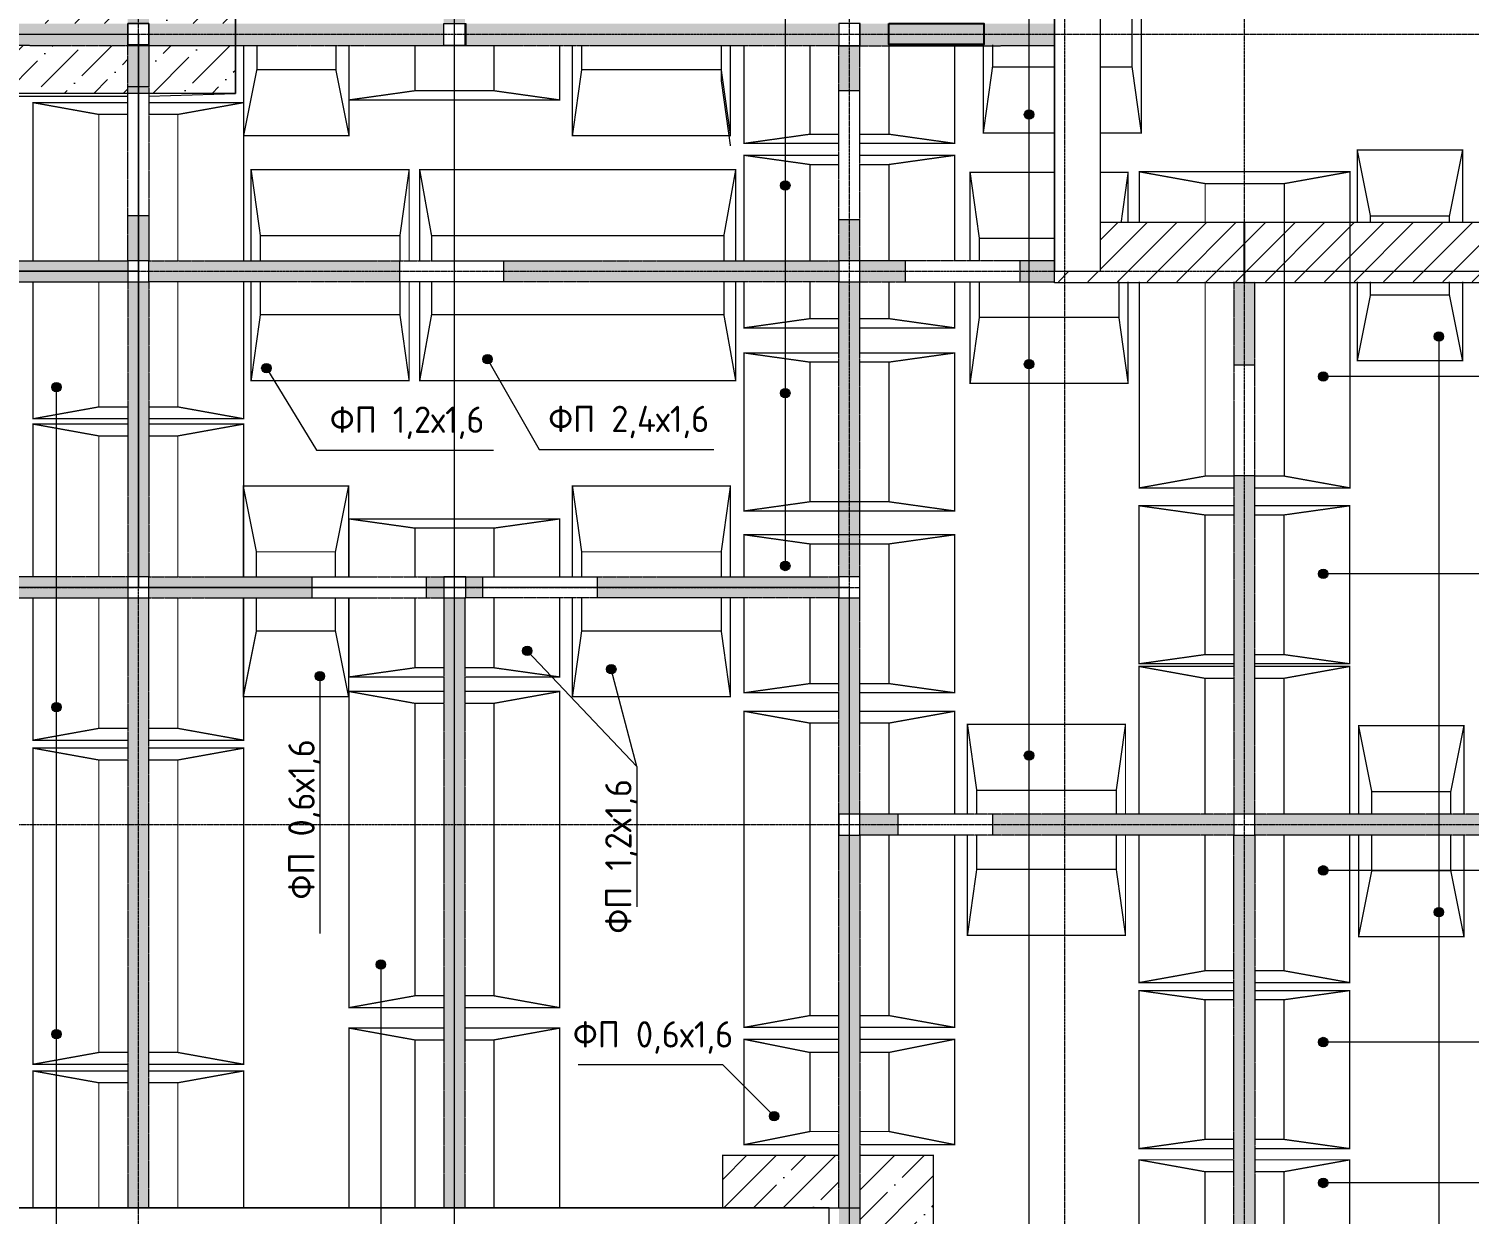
# Model space of a CAD drawing. Header units: millimetres. Extents: x -10163 to 1081624, y -5450 to 417560.
# Drawn here: x 308911 to 319850, y 9712 to 18710 of the extents above; entities that cross this region are included whole.
import ezdxf

# ---------------------------------------------------------------- set-up
doc = ezdxf.new("R2010")
doc.units = ezdxf.units.MM
doc.linetypes.add('HIDDEN', pattern=[0.375, 0.25, -0.125])
doc.linetypes.add('Штрих-пунктир', pattern=[24, 20, -1.5, 1, -1.5])
for name, color, linetype in [('0разрез', 7, 'Continuous'), ('Выноски', 130, 'Continuous'), ('заливка стен', 41, 'Continuous'), ('Оси 2', 253, 'Continuous'), ('Панели', 210, 'Continuous'), ('Перегородки', 150, 'Continuous'), ('Стены', 40, 'Continuous'), ('Стены1', 120, 'Continuous'), ('Стыки', 100, 'Continuous'), ('Фундаменты', 40, 'Continuous')]:
    doc.layers.add(name, color=color, linetype=linetype)
doc.styles.add('ГОСТ', font='GOST Common.ttf', dxfattribs={"height": 400})

msp = doc.modelspace()

# ---------------------------------------------------------------- hatches: boundary and pattern name
at = {"layer": 'Выноски', "lineweight": 9}
h = msp.add_hatch(color=256, dxfattribs=at)
h.dxf.hatch_style = 1
h.paths.add_polyline_path([(316471.622, 18058.842, -1), (316543.112, 18058.842, -1)])
h = msp.add_hatch(color=256, dxfattribs=at)
h.dxf.hatch_style = 1
h.paths.add_polyline_path([(314620.69, 17520.878, -1), (314692.179, 17520.878, -1)])
h = msp.add_hatch(color=256, dxfattribs=at)
h.dxf.hatch_style = 1
h.paths.add_polyline_path([(319584.123, 16373.948, 1), (319655.613, 16373.948, 1)])
h = msp.add_hatch(color=256, dxfattribs=at)
h.dxf.hatch_style = 1
h.paths.add_polyline_path([(312359.48, 16202.067, -1), (312430.969, 16202.067, -1)])
h = msp.add_hatch(color=256, dxfattribs=at)
h.dxf.hatch_style = 1
h.paths.add_polyline_path([(316471.622, 16164.473, -1), (316543.112, 16164.473, -1)])
h = msp.add_hatch(color=256, dxfattribs=at)
h.dxf.hatch_style = 1
h.paths.add_polyline_path([(310679.595, 16134.594, -1), (310751.084, 16134.594, -1)])
h = msp.add_hatch(color=256, dxfattribs=at)
h.dxf.hatch_style = 1
h.paths.add_polyline_path([(318777.943, 16070.223, 1), (318706.454, 16070.223, 1)])
h = msp.add_hatch(color=256, dxfattribs=at)
h.dxf.hatch_style = 1
h.paths.add_polyline_path([(309085.801, 15990.03, -1), (309157.291, 15990.03, -1)])
h = msp.add_hatch(color=256, dxfattribs=at)
h.dxf.hatch_style = 1
h.paths.add_polyline_path([(314620.69, 15945.229, -1), (314692.179, 15945.229, -1)])
h = msp.add_hatch(color=256, dxfattribs=at)
h.dxf.hatch_style = 1
h.paths.add_polyline_path([(314620.69, 14632.578, -1), (314692.179, 14632.578, -1)])
h = msp.add_hatch(color=256, dxfattribs=at)
h.dxf.hatch_style = 1
h.paths.add_polyline_path([(318777.943, 14572.724, 1), (318706.454, 14572.724, 1)])
h = msp.add_hatch(color=256, dxfattribs=at)
h.dxf.hatch_style = 1
h.paths.add_polyline_path([(312660.461, 13988.035, -1), (312731.951, 13988.035, -1)])
h = msp.add_hatch(color=256, dxfattribs=at)
h.dxf.hatch_style = 1
h.paths.add_polyline_path([(311086.365, 13796.775, -1), (311157.854, 13796.775, -1)])
h = msp.add_hatch(color=256, dxfattribs=at)
h.dxf.hatch_style = 1
h.paths.add_polyline_path([(313299.319, 13848.73, -1), (313370.808, 13848.73, -1)])
h = msp.add_hatch(color=256, dxfattribs=at)
h.dxf.hatch_style = 1
h.paths.add_polyline_path([(309085.801, 13561.741, -1), (309157.291, 13561.741, -1)])
h = msp.add_hatch(color=256, dxfattribs=at)
h.dxf.hatch_style = 1
h.paths.add_polyline_path([(316471.622, 13194.764, -1), (316543.112, 13194.764, -1)])
h = msp.add_hatch(color=256, dxfattribs=at)
h.dxf.hatch_style = 1
h.paths.add_polyline_path([(318777.943, 12322.178, 1), (318706.454, 12322.178, 1)])
h = msp.add_hatch(color=256, dxfattribs=at)
h.dxf.hatch_style = 1
h.paths.add_polyline_path([(319584.123, 12004.562, 1), (319655.613, 12004.562, 1)])
h = msp.add_hatch(color=256, dxfattribs=at)
h.dxf.hatch_style = 1
h.paths.add_polyline_path([(311549.405, 11607.181, -1), (311620.895, 11607.181, -1)])
h = msp.add_hatch(color=256, dxfattribs=at)
h.dxf.hatch_style = 1
h.paths.add_polyline_path([(309085.801, 11079.376, -1), (309157.291, 11079.376, -1)])
h = msp.add_hatch(color=256, dxfattribs=at)
h.dxf.hatch_style = 1
h.paths.add_polyline_path([(318777.943, 11019.088, 1), (318706.454, 11019.088, 1)])
h = msp.add_hatch(color=256, dxfattribs=at)
h.dxf.hatch_style = 1
h.paths.add_polyline_path([(314535.208, 10456.773, -1), (314606.698, 10456.773, -1)])
h = msp.add_hatch(color=256, dxfattribs=at)
h.dxf.hatch_style = 1
h.paths.add_polyline_path([(318777.943, 9949.292, 1), (318706.454, 9949.292, 1)])
at = {"layer": 'заливка стен', "lineweight": 9}
h = msp.add_hatch(dxfattribs=at)
h.set_pattern_fill('ANSI35', color=256, scale=50)
h.paths.add_polyline_path([(315063.24, 10160), (314180, 10160), (314180, 9759.862), (315063.24, 9759.862)])
h.paths.add_polyline_path([(315780, 10160), (315223.24, 10160), (315223.24, 9414.951), (315223.24, 8550), (315780, 8550)])
h.paths.add_polyline_path([(315143.24, 8100), (314773.24, 8100), (314773.24, 8470), (314180, 8470), (314180, 7760), (315143.24, 7760)])
h.paths.add_polyline_path([(315780, 8100), (315143.24, 8100), (315143.24, 7760), (315780, 7760)])
h.paths.add_polyline_path([(314653.24, 8470), (314653.24, 9459.862), (314180, 9459.862), (314180, 8470)])
at = {"layer": 'Перегородки', "lineweight": 9}
h = msp.add_hatch(color=256, dxfattribs=at)
h.dxf.hatch_style = 1
h.paths.add_polyline_path([(307687.518, 21151.712), (306968.042, 21151.712), (306968.042, 21070), (307687.518, 21070)])
h.paths.add_polyline_path([(307687.518, 21070), (306968.042, 21070), (306968.042, 20991.806), (307687.518, 20991.806)])
h.paths.add_polyline_path([(309663.24, 21070), (307688.382, 21070), (307688.382, 20990), (309663.24, 20990)])
h.paths.add_polyline_path([(312063.24, 21155.728), (311199.729, 21156.167), (311199.729, 21070), (312063.24, 21070)])
h.paths.add_polyline_path([(312063.24, 21070), (311199.729, 21070), (311199.729, 20996.533), (312063.24, 20996.533)])
h.paths.add_polyline_path([(309663.24, 21150), (307688.382, 21152.588), (307688.382, 21070), (309663.24, 21070)])
h.paths.add_polyline_path([(306968.653, 21153.531), (306743.24, 21153.826), (306743.24, 21070), (306968.653, 21070)])
h.paths.add_polyline_path([(306968.653, 21070), (306743.24, 21070), (306743.24, 20993.531), (306968.653, 20993.531)])
h.paths.add_polyline_path([(315223.24, 30325.049), (315143.24, 30325.073), (315143.24, 29470), (315223.24, 29470)])
h.paths.add_polyline_path([(315143.24, 30325.073), (315063.24, 30325.097), (315063.24, 29470), (315143.24, 29470)])
h.paths.add_polyline_path([(318143.24, 31190), (318063.24, 31190), (318063.24, 31020), (318143.24, 31020)])
h.paths.add_polyline_path([(318223.24, 31190), (318143.24, 31190), (318143.24, 31020), (318223.24, 31020)])
h.paths.add_polyline_path([(318143.24, 30300), (318063.24, 30300), (318063.24, 29470), (318143.24, 29470)])
h.paths.add_polyline_path([(318223.24, 30300), (318143.24, 30300), (318143.24, 29470), (318223.24, 29470)])
h.paths.add_polyline_path([(318143.24, 23580), (318063.24, 23580), (318063.24, 22950), (318143.24, 22950)])
h.paths.add_polyline_path([(318223.24, 23580), (318143.24, 23580), (318143.24, 22950), (318223.24, 22950)])
h.paths.add_polyline_path([(316700, 22870), (316440, 22870), (316440, 22790), (316700, 22790)])
h.paths.add_polyline_path([(316700, 22950), (316440, 22950), (316440, 22870), (316700, 22870)])
h.paths.add_polyline_path([(313226.479, 25190), (315063.24, 25190), (315063.24, 25270), (313226.479, 25270)])
h.paths.add_polyline_path([(315063.24, 25270), (315063.24, 25350), (313226.479, 25350), (313226.479, 25270)])
h.paths.add_polyline_path([(315223.24, 25350), (315223.24, 26990), (315143.24, 26990), (315143.24, 25350)])
h.paths.add_polyline_path([(315223.24, 27070), (315223.24, 26990), (315510, 26990), (315510, 27070)])
h.paths.add_polyline_path([(315223.24, 27150), (315223.24, 27070), (315510, 27070), (315510, 27150)])
h.paths.add_polyline_path([(315143.24, 27150), (315223.24, 27150), (315223.24, 29470), (315143.24, 29470)])
h.paths.add_polyline_path([(315063.24, 27150), (315143.24, 27150), (315143.24, 29470), (315063.24, 29470)])
h.paths.add_polyline_path([(315143.24, 26990), (315063.24, 26990), (315063.24, 25350), (315143.24, 25350)])
h.paths.add_polyline_path([(318223.24, 24420), (318223.24, 26990), (318143.24, 26990), (318143.24, 24420)])
h.paths.add_polyline_path([(318223.24, 27070), (318223.24, 26990), (320400, 26990), (320400, 27070)])
h.paths.add_polyline_path([(318063.24, 27150), (318143.24, 27150), (318143.24, 29470), (318063.24, 29470)])
h.paths.add_polyline_path([(318063.24, 27070), (318063.24, 27150), (316230, 27150), (316230, 27070)])
h.paths.add_polyline_path([(318063.24, 26990), (318063.24, 27070), (316230, 27070), (316230, 26990)])
h.paths.add_polyline_path([(318143.24, 26990), (318063.24, 26990), (318063.24, 24420), (318143.24, 24420)])
h.paths.add_polyline_path([(318223.24, 27150), (318223.24, 27070), (320400, 27070), (320400, 27150)])
h.paths.add_polyline_path([(318143.24, 27150), (318223.24, 27150), (318223.24, 29470), (318143.24, 29470)])
h.paths.add_polyline_path([(309823.24, 22450), (309823.24, 22790), (309743.24, 22790), (309743.24, 22450)])
h.paths.add_polyline_path([(309823.24, 22870), (309823.24, 22790), (311730, 22790), (311730, 22870)])
h.paths.add_polyline_path([(309663.24, 22790), (309663.24, 22870), (306743.24, 22870), (306743.24, 22790)])
h.paths.add_polyline_path([(309743.24, 22790), (309663.24, 22790), (309663.24, 22450), (309743.24, 22450)])
h.paths.add_polyline_path([(315223.24, 22790), (315143.24, 22790), (315143.24, 22480.041), (315223.24, 22480)])
h.paths.add_polyline_path([(315223.24, 22870), (315223.24, 22790), (315570, 22790), (315570, 22870)])
h.paths.add_polyline_path([(315223.24, 22950), (315223.24, 22870), (315570, 22870), (315570, 22950)])
h.paths.add_polyline_path([(315063.24, 22870), (315063.24, 22950), (312520, 22950), (312520, 22870)])
h.paths.add_polyline_path([(312520, 22790), (315063.24, 22790), (315063.24, 22870), (312520, 22870)])
h.paths.add_polyline_path([(315143.24, 22790), (315063.24, 22790), (315063.082, 22480.081), (315143.24, 22480.041)])
h.paths.add_polyline_path([(315223.098, 21070), (315223.098, 20990), (316700, 20990), (316700, 21070)])
h.paths.add_polyline_path([(315143.24, 21156.841), (315223.098, 21156.841), (315223.098, 21070), (316700, 21070), (316700, 21157.368), (315223.24, 21157.368), (315223.24, 21500), (315143.24, 21500.041)])
h.paths.add_polyline_path([(315143.24, 22950), (315223.24, 22950), (315223.24, 25190), (315143.24, 25190)])
h.paths.add_polyline_path([(312222.822, 21155.647), (312222.822, 21070), (315063.24, 21070), (315063.24, 21156.841), (315143.24, 21156.841), (315143.24, 21500.041), (315062.584, 21500.082), (315062.408, 21154.203)])
h.paths.add_polyline_path([(312143.24, 21155.647), (312222.822, 21155.647), (312143.24, 21155.687)])
h.paths.add_polyline_path([(315063.24, 25190), (315063.24, 22950), (315143.24, 22950), (315143.24, 25190)])
h.paths.add_polyline_path([(309823.24, 21070), (309823.24, 20990), (310480, 20990), (310480, 21070)])
h.paths.add_polyline_path([(309743.24, 21150), (309823.24, 21150), (309823.24, 21070), (310480, 21070), (310480, 21156.533), (309823.24, 21156.867), (309823.24, 21470), (309743.24, 21470)])
h.paths.add_polyline_path([(309663.24, 21150), (309743.24, 21150), (309743.24, 21470), (309663.24, 21470)])
h.paths.add_polyline_path([(309823.24, 18750), (309823.24, 18670), (310480, 18670), (310480, 18750)])
h.paths.add_polyline_path([(309743.24, 18750), (309823.24, 18750), (309823.24, 20990), (309743.24, 20990)])
h.paths.add_polyline_path([(309663.24, 20990), (309663.24, 18750), (309743.24, 18750), (309743.24, 20990)])
h.paths.add_polyline_path([(309663.24, 18670), (309663.24, 18750), (306743.24, 18750), (306743.24, 18670)])
h.paths.add_polyline_path([(315223.098, 18750), (315223.098, 18670), (316700, 18670), (316700, 18750)])
h.paths.add_polyline_path([(312063.24, 18750), (312143.24, 18750), (312143.24, 20990), (312063.24, 20990)])
h.paths.add_polyline_path([(312063.24, 18670), (312063.24, 18750), (310480, 18750), (310480, 18670)])
h.paths.add_polyline_path([(312143.24, 18750), (312222.822, 18750), (312222.822, 18670), (315063.24, 18670), (315063.24, 18750), (312223.24, 18750), (312223.24, 20990), (315063.24, 20990), (315063.24, 21070), (312222.822, 21070), (312222.822, 20990), (312143.24, 20990)])
h = msp.add_hatch(color=256, dxfattribs=at)
h.dxf.hatch_style = 1
h.paths.add_polyline_path([(309823.24, 18670), (309823.24, 18590), (309743.24, 18590), (309743.24, 18220), (309823.24, 18220), (309823.24, 18580.829), (310480, 18580.829), (310480, 18670)])
h.paths.add_polyline_path([(309743.24, 18590), (309663.24, 18590), (309663.24, 18670), (306743.24, 18670), (306743.24, 18585.94), (309663.24, 18580.829), (309663.24, 18220), (309743.24, 18220)])
h = msp.add_hatch(color=256, dxfattribs=at)
h.dxf.hatch_style = 1
h.paths.add_polyline_path([(307679.729, 16950), (306960, 16950), (306960, 16870), (307679.729, 16870)], flags=16)
h.paths.add_polyline_path([(307679.729, 16870), (306960, 16870), (306960, 16790), (307679.729, 16790)], flags=16)
h.paths.add_polyline_path([(316700, 16950), (316440, 16949.594), (316440, 16870), (316700, 16870)])
h.paths.add_polyline_path([(316700, 16870), (316440, 16870), (316440, 16790), (316700, 16790)])
h.paths.add_polyline_path([(306960, 14550), (306743.24, 14550), (306743.24, 14470), (306960, 14470)])
h.paths.add_polyline_path([(306960, 14470), (306743.24, 14470), (306743.24, 14140), (306823.24, 14140), (306823.24, 14390), (306960, 14390)])
h.paths.add_polyline_path([(306823.24, 14140), (306743.24, 14140), (306743.24, 13640), (306823.24, 13640)])
h.paths.add_polyline_path([(306823.24, 13640), (306743.24, 13640), (306743.24, 12670), (306823.24, 12670)])
h.paths.add_polyline_path([(306823.24, 12670), (306743.24, 12670), (306743.24, 9414.951), (306823.24, 9414.951)])
h.paths.add_polyline_path([(309823.24, 12670), (309743.24, 12670), (309743.24, 9759.862), (309823.24, 9759.862)])
h.paths.add_polyline_path([(309743.24, 12670), (309663.24, 12670), (309663.24, 9759.862), (309743.24, 9759.862)])
h.paths.add_polyline_path([(312143.24, 12670), (312063.24, 12670), (312063.24, 9759.862), (312143.24, 9759.862)])
h.paths.add_polyline_path([(312223.24, 12670), (312143.24, 12670), (312143.24, 9759.862), (312223.24, 9759.862)])
h.paths.add_polyline_path([(315143.24, 14870), (315063.24, 14870), (315063.24, 14800), (315143.24, 14800)])
h.paths.add_polyline_path([(315143.24, 15050), (315063.24, 15050), (315063.24, 14870), (315143.24, 14870)])
h.paths.add_polyline_path([(315143.24, 15120), (315063.24, 15120), (315063.24, 15050), (315143.24, 15050)])
h.paths.add_polyline_path([(315223.24, 15120), (315143.24, 15120), (315143.24, 15050), (315223.24, 15050)])
h.paths.add_polyline_path([(315223.24, 15050), (315143.24, 15050), (315143.24, 14870), (315223.24, 14870)])
h.paths.add_polyline_path([(315223.24, 14870), (315143.24, 14870), (315143.24, 14800), (315223.24, 14800)])
h.paths.add_polyline_path([(318143.24, 16790), (318063.24, 16790), (318063.24, 16160), (318143.24, 16160)])
h.paths.add_polyline_path([(318223.24, 16790), (318143.24, 16790), (318143.24, 16160), (318223.24, 16160)])
h.paths.add_polyline_path([(318143.24, 8720), (318063.24, 8720), (318063.24, 8550), (318143.24, 8550)])
h.paths.add_polyline_path([(318223.24, 8720), (318143.24, 8720), (318143.24, 8550), (318223.24, 8550)])
h.paths.add_polyline_path([(309836.62, 8470), (309743.24, 8470), (309743.24, 7455.049), (309836.62, 7455.049)])
h.paths.add_polyline_path([(309836.62, 9459.862), (309743.24, 9459.862), (309743.24, 8470), (309836.62, 8470)])
h.paths.add_polyline_path([(309743.24, 9459.862), (309649.859, 9459.862), (309649.859, 8470), (309743.24, 8470)])
h.paths.add_polyline_path([(309743.24, 8470), (309649.859, 8470), (309649.859, 7455.049), (309743.24, 7455.049)])
h.paths.add_polyline_path([(315223.098, 18670), (315223.098, 18583.159), (315143.24, 18583.159), (315143.24, 18239.959), (315223.24, 18240), (315223.24, 18580.829), (316700, 18582.632), (316700, 18670)])
h.paths.add_polyline_path([(312143.24, 18584.353), (312063.24, 18584.353), (312063.24, 18670), (310480, 18670), (310480, 18580.829), (312143.24, 18580.829)])
h.paths.add_polyline_path([(312222.822, 18670), (312222.822, 18584.353), (312143.24, 18584.353), (312143.24, 18580.829), (315063.24, 18580.829), (315063.24, 18239.919), (315143.24, 18239.959), (315143.24, 18583.159), (315063.24, 18583.159), (315063.24, 18670)])
h.paths.add_polyline_path([(309823.24, 16870), (309823.24, 16790), (311730, 16790), (311730, 16870)])
h.paths.add_polyline_path([(309823.24, 16950), (309823.24, 16870), (311730, 16870), (311730, 16950)])
h.paths.add_polyline_path([(309743.24, 16950), (309823.24, 16950), (309823.24, 17290), (309743.24, 17290)])
h.paths.add_polyline_path([(309663.24, 16790), (309663.24, 16870), (306743.24, 16870), (306743.24, 16790)])
h.paths.add_polyline_path([(309663.24, 17290), (309663.24, 16950), (309743.24, 16950), (309743.24, 17290)])
h.paths.add_polyline_path([(309663.24, 16870), (309663.24, 16950), (306743.24, 16950), (306743.24, 16870)])
h.paths.add_polyline_path([(315223.24, 16790), (315143.24, 16790), (315143.24, 15120), (315223.24, 15120)])
h.paths.add_polyline_path([(315223.24, 16870), (315223.24, 16790), (315570, 16790), (315570, 16870)])
h.paths.add_polyline_path([(315223.24, 16947.696), (315223.24, 16870), (315570, 16870), (315570, 16948.237)])
h.paths.add_polyline_path([(315143.24, 16950), (315223.24, 16950), (315223.24, 17260), (315143.24, 17259.959)])
h.paths.add_polyline_path([(315063.24, 16950), (315143.24, 16950), (315143.24, 17259.959), (315063.24, 17259.919)])
h.paths.add_polyline_path([(315063.24, 16870), (315063.24, 16950), (312520, 16950), (312520, 16870)])
h.paths.add_polyline_path([(312520, 16790), (315063.24, 16790), (315063.24, 16870), (312520, 16870)])
h.paths.add_polyline_path([(315143.24, 16790), (315063.24, 16790), (315063.24, 15120), (315143.24, 15120)])
h.paths.add_polyline_path([(309663.24, 14390), (309663.24, 14470), (307679.729, 14470), (307679.729, 14390)])
h.paths.add_polyline_path([(309743.24, 14390), (309663.24, 14390), (309663.24, 12670), (309743.24, 12670)])
h.paths.add_polyline_path([(309663.24, 14550), (309743.24, 14550), (309743.24, 16790), (309663.24, 16790)])
h.paths.add_polyline_path([(309663.24, 14470), (309663.24, 14550), (307679.729, 14550), (307679.729, 14470)])
h.paths.add_polyline_path([(309823.24, 14390), (309743.24, 14390), (309743.24, 12670), (309823.24, 12670)])
h.paths.add_polyline_path([(309823.24, 14470), (309823.24, 14390), (311060, 14390), (311060, 14470)])
h.paths.add_polyline_path([(309823.24, 14550), (309823.24, 14470), (311060, 14470), (311060, 14550)])
h.paths.add_polyline_path([(309743.24, 14550), (309823.24, 14550), (309823.24, 16790), (309743.24, 16790)])
h.paths.add_polyline_path([(312223.24, 14390), (312143.24, 14390), (312143.24, 12670), (312223.24, 12670)])
h.paths.add_polyline_path([(312230, 14470), (312230, 14390), (312356.479, 14390), (312356.479, 14470)])
h.paths.add_polyline_path([(312063.24, 14470), (312063.24, 14550), (311930, 14550), (311930, 14470)])
h.paths.add_polyline_path([(311930, 14390), (312063.24, 14390), (312063.24, 14470), (311930, 14470)])
h.paths.add_polyline_path([(312143.24, 14390), (312063.24, 14390), (312063.24, 12670), (312143.24, 12670)])
h.paths.add_polyline_path([(312230, 14550), (312230, 14470), (312356.479, 14470), (312356.479, 14550)])
h.paths.add_polyline_path([(315143.24, 14550), (315223.24, 14550), (315223.24, 14800), (315143.24, 14800)])
h.paths.add_polyline_path([(315063.24, 14550), (315143.24, 14550), (315143.24, 14800), (315063.24, 14800)])
h.paths.add_polyline_path([(315063.24, 14470), (315063.24, 14550), (313226.479, 14550), (313226.479, 14470)])
h.paths.add_polyline_path([(315063.24, 14390), (315063.24, 14470), (313226.479, 14470), (313226.479, 14390)])
h.paths.add_polyline_path([(315223.24, 12750), (315223.24, 12670), (315510, 12670), (315510, 12750)])
h.paths.add_polyline_path([(315143.24, 12750), (315223.24, 12750), (315223.24, 14390), (315143.24, 14390)])
h.paths.add_polyline_path([(315063.24, 12750), (315143.24, 12750), (315143.24, 14390), (315063.24, 14390)])
h.paths.add_polyline_path([(315143.24, 12590), (315063.24, 12590), (315063.24, 9414.951), (315143.24, 9414.951)])
h.paths.add_polyline_path([(315223.24, 12590), (315143.24, 12590), (315143.24, 9414.951), (315223.24, 9414.951)])
h.paths.add_polyline_path([(315223.24, 12670), (315223.24, 12590), (315510, 12590), (315510, 12670)])
h.paths.add_polyline_path([(318223.24, 12590), (318143.24, 12590), (318143.24, 9440), (318223.24, 9440)])
h.paths.add_polyline_path([(318223.24, 12670), (318223.24, 12590), (320400, 12590), (320400, 12670)])
h.paths.add_polyline_path([(318063.24, 12750), (318143.24, 12750), (318143.24, 15320), (318063.24, 15320)])
h.paths.add_polyline_path([(318063.24, 12670), (318063.24, 12750), (316230, 12750), (316230, 12670)])
h.paths.add_polyline_path([(318063.24, 12590), (318063.24, 12670), (316230, 12670), (316230, 12590)])
h.paths.add_polyline_path([(318143.24, 12590), (318063.24, 12590), (318063.24, 9440), (318143.24, 9440)])
h.paths.add_polyline_path([(318223.24, 12750), (318223.24, 12670), (320400, 12670), (320400, 12750)])
h.paths.add_polyline_path([(318143.24, 12750), (318223.24, 12750), (318223.24, 15320), (318143.24, 15320)])
at = {"layer": 'Стены1', "lineweight": 9}
h = msp.add_hatch(dxfattribs=at)
h.set_pattern_fill('ANSI31', color=256, scale=50)
h.paths.add_polyline_path([(318143.24, 31640), (318093.24, 31640), (315143.24, 31640), (315143.24, 31270), (318143.24, 31270)])
h.paths.add_polyline_path([(320543.24, 31270), (318143.24, 31270), (318143.24, 31190), (318393.24, 31190), (320193.24, 31190), (320463.24, 31190), (320463.24, 29470), (320543.24, 29470)])
h.paths.add_polyline_path([(320543.24, 31640), (320493.24, 31640), (318143.24, 31640), (318143.24, 31270), (320543.24, 31270)])
h.paths.add_polyline_path([(320913.24, 31270), (320543.24, 31270), (320543.24, 29470), (320913.24, 29470)])
h.paths.add_polyline_path([(320913.24, 31640), (320543.24, 31640), (320543.24, 31270), (320913.24, 31270)])
h.paths.add_polyline_path([(320913.24, 29470), (320543.24, 29470), (320543.24, 27070), (320913.24, 27070)])
h.paths.add_polyline_path([(320543.24, 29470), (320463.24, 29470), (320463.24, 27150), (320463.24, 27070), (320543.24, 27070)])
h.paths.add_polyline_path([(320913.24, 27070), (320543.24, 27070), (320543.24, 22500), (320913.24, 22500)])
h.paths.add_polyline_path([(320543.24, 22870), (318143.24, 22870), (318143.24, 22500), (320543.24, 22500)])
h.paths.add_polyline_path([(320543.24, 27070), (320463.24, 27070), (320463.24, 22950), (318143.24, 22950), (318143.24, 22870), (320543.24, 22870)])
h.paths.add_polyline_path([(318143.24, 22870), (317050, 22870), (317050, 22500), (318143.24, 22500)])
h.paths.add_polyline_path([(318143.24, 22950), (316700, 22950), (316700, 22870), (318143.24, 22870)])
h.paths.add_polyline_path([(318143.24, 16870), (316700, 16870), (316700, 16790), (318143.24, 16790)])
h.paths.add_polyline_path([(320543.24, 17240), (318143.24, 17240), (318143.24, 16870), (320543.24, 16870)])
h.paths.add_polyline_path([(320543.24, 16870), (318143.24, 16870), (318143.24, 16790), (320463.24, 16790), (320463.24, 12670), (320543.24, 12670)])
h.paths.add_polyline_path([(320913.24, 17240), (320543.24, 17240), (320543.24, 16870), (320913.24, 16870)])
h.paths.add_polyline_path([(320543.24, 12670), (320463.24, 12670), (320463.24, 8550), (320193.24, 8550), (318393.24, 8550), (318143.24, 8550), (318143.24, 8470), (320543.24, 8470)])
h.paths.add_polyline_path([(320913.24, 12670), (320543.24, 12670), (320543.24, 8470), (320913.24, 8470)])
h.paths.add_polyline_path([(320913.24, 8470), (320543.24, 8470), (320543.24, 8100), (320913.24, 8100)])
h.paths.add_polyline_path([(320543.24, 8470), (318143.24, 8470), (318143.24, 8100), (320493.24, 8100), (320543.24, 8100)])
h.paths.add_polyline_path([(318143.24, 8470), (315143.24, 8470), (315143.24, 8100), (318093.24, 8100), (318143.24, 8100)])
h.paths.add_polyline_path([(295538.24, 17030.658), (296918.24, 17030.658), (296918.24, 18192.021), (295538.24, 18192.021)], flags=9)
h.paths.add_polyline_path([(305008.24, 17030.658), (306388.24, 17030.658), (306388.24, 18192.021), (305008.24, 18192.021)], flags=9)
h.paths.add_polyline_path([(299445, 11227.424), (300825, 11227.424), (300825, 12388.788), (299445, 12388.788)], flags=9)
h.paths.add_polyline_path([(304790, 11227.424), (306260, 11227.424), (306260, 12388.788), (304790, 12388.788)], flags=9)
h.paths.add_polyline_path([(304910, 15057.424), (306380, 15057.424), (306380, 16218.788), (304910, 16218.788)], flags=9)
h.paths.add_polyline_path([(300993.24, 15017.424), (302463.24, 15017.424), (302463.24, 16178.788), (300993.24, 16178.788)], flags=9)
h.paths.add_polyline_path([(296505, 14007.424), (297945, 14007.424), (297945, 15168.788), (296505, 15168.788)], flags=9)
h.paths.add_polyline_path([(301008.24, 17030.658), (302388.24, 17030.658), (302388.24, 18192.021), (301008.24, 18192.021)], flags=9)
h.paths.add_polyline_path([(302178.24, 11206.567), (303618.24, 11206.567), (303618.24, 12367.93), (302178.24, 12367.93)], flags=9)
h.paths.add_polyline_path([(297020, 9804.091), (298490, 9804.091), (298490, 10965.455), (297020, 10965.455)], flags=9)
h.paths.add_polyline_path([(294395, 9804.091), (295835, 9804.091), (295835, 10965.455), (294395, 10965.455)], flags=9)
h.paths.add_polyline_path([(292340, 14007.424), (293810, 14007.424), (293810, 15168.788), (292340, 15168.788)], flags=9)
h.paths.add_polyline_path([(291325, 9804.091), (292765, 9804.091), (292765, 10965.455), (291325, 10965.455)], flags=9)
h.paths.add_polyline_path([(302480, 19504.091), (303950, 19504.091), (303950, 20665.455), (302480, 20665.455)], flags=9)
h.paths.add_polyline_path([(295538.24, 21637.524), (296918.24, 21637.524), (296918.24, 22798.888), (295538.24, 22798.888)], flags=9)
h.paths.add_polyline_path([(305008.24, 21637.524), (306388.24, 21637.524), (306388.24, 22798.888), (305008.24, 22798.888)], flags=9)
h.paths.add_polyline_path([(304910, 23610.758), (306380, 23610.758), (306380, 24772.121), (304910, 24772.121)], flags=9)
h.paths.add_polyline_path([(300993.24, 23650.758), (302463.24, 23650.758), (302463.24, 24812.121), (300993.24, 24812.121)], flags=9)
h.paths.add_polyline_path([(296505, 24660.758), (297945, 24660.758), (297945, 25822.121), (296505, 25822.121)], flags=9)
h.paths.add_polyline_path([(297719.12, 19578.409), (298544.12, 19578.409), (298544.12, 20129.545), (297719.12, 20129.545)], flags=9)
h.paths.add_polyline_path([(293845.74, 19615.076), (294670.74, 19615.076), (294670.74, 20166.212), (293845.74, 20166.212)], flags=9)
h.paths.add_polyline_path([(301008.24, 21637.524), (302388.24, 21637.524), (302388.24, 22798.888), (301008.24, 22798.888)], flags=9)
h.paths.add_polyline_path([(292340, 24660.758), (293810, 24660.758), (293810, 25822.121), (292340, 25822.121)], flags=9)
h.paths.add_polyline_path([(306958.333, 19577.727), (309646.818, 19577.727), (309646.818, 20351.97), (306958.333, 20351.97)], flags=9)
h.paths.add_polyline_path([(315143.24, 31190), (318143.24, 31190), (318143.24, 31270), (315143.24, 31270)])
h.paths.add_polyline_path([(314813.24, 31270), (314813.24, 31190), (315143.24, 31190), (315143.24, 31270)])
h.paths.add_polyline_path([(314813.24, 31640), (314813.24, 31270), (315143.24, 31270), (315143.24, 31640)])
h.paths.add_polyline_path([(317050, 17240), (317050, 16870), (318143.24, 16870), (318143.24, 17240)])
h.paths.add_polyline_path([(315143.24, 8550), (314773.24, 8550), (314773.24, 8470), (315143.24, 8470)])
h.paths.add_polyline_path([(318143.24, 8550), (315143.24, 8550), (315143.24, 8470), (318143.24, 8470)])
h.paths.add_polyline_path([(320913.24, 16870), (320543.24, 16870), (320543.24, 12670), (320913.24, 12670)])
h.paths.add_polyline_path([(314813.24, 8470), (314813.24, 8100), (315143.24, 8100), (315143.24, 8470)])
at = {"layer": 'Фундаменты', "lineweight": 9}
h = msp.add_hatch(dxfattribs=at)
h.set_pattern_fill('ANSI36', color=256, scale=50)
h.paths.add_polyline_path([(309663.24, 21520), (306743.24, 21520), (306743.24, 21153.826), (309663.24, 21150)])
h.paths.add_polyline_path([(310480, 21520), (309823.24, 21520), (309823.24, 21156.867), (310480, 21156.751)])
h.paths.add_polyline_path([(310480, 20990), (309823.24, 20990), (309823.24, 18750), (310480, 18750)])
h.paths.add_polyline_path([(310480, 18580.829), (309823.24, 18580.829), (309823.24, 18220), (310480, 18220)])
h.paths.add_polyline_path([(309663.24, 18580.829), (306743.24, 18585.94), (306743.24, 18220), (309663.24, 18220)])
h.paths.add_polyline_path([(309663.24, 20990), (306743.24, 20990), (306743.24, 18750), (309663.24, 18750)])
h.paths.add_polyline_path([(306958.333, 19577.727), (309646.818, 19577.727), (309646.818, 20351.97), (306958.333, 20351.97)], flags=16)

# ---------------------------------------------------------------- linework, layer by layer
at = {"layer": '0разрез'}
msp.add_lwpolyline([(315443.24, 18750), (316162.969, 18750), (316162.969, 18590), (315443.24, 18590)], close=True, dxfattribs=at)
at = {"layer": 'Выноски', "lineweight": 9}
for p, q in [((314656.435, 21623.935), (314656.435, 14632.578)), ((316507.367, 18058.842), (316507.367, 20468.768)), ((316507.367, 16164.473), (316507.367, 18058.842)), ((319619.868, 16373.948), (319619.868, 7648.1)), ((312395.224, 16202.067), (312788.341, 15517.322)), ((310715.339, 16134.594), (311097.224, 15511.589)), ((316507.367, 13194.764), (316507.367, 16164.473)), ((309121.546, 8879.641), (309121.546, 15990.03)), ((321234.137, 16070.223), (318742.199, 16070.223)), ((311097.224, 15511.589), (312439.438, 15511.589)), ((312788.341, 15517.322), (314113.706, 15517.322)), ((321234.137, 14572.724), (318742.199, 14572.724)), ((312696.206, 13988.035), (313528.504, 13110.754)), ((311122.11, 13796.775), (311122.11, 11843.997)), ((313528.504, 13110.754), (313335.064, 13848.73)), ((316507.367, 7724.25), (316507.367, 13194.764)), ((313528.504, 13110.754), (313528.504, 12044.599)), ((321234.137, 12322.178), (318742.199, 12322.178)), ((311585.15, 11607.181), (311585.15, 8979.274)), ((321234.137, 11019.088), (318742.199, 11019.088)), ((314182.018, 10845.708), (313084.334, 10845.708)), ((314570.953, 10456.773), (314182.018, 10845.708)), ((321234.137, 9949.292), (318742.199, 9949.292))]:
    msp.add_line(p, q, dxfattribs=at)
for centre in [(316507.367, 18058.842), (314656.435, 17520.878), (319619.868, 16373.948), (312395.224, 16202.067), (316507.367, 16164.473), (310715.339, 16134.594), (318742.199, 16070.223), (309121.546, 15990.03), (314656.435, 15945.229), (314656.435, 14632.578), (318742.199, 14572.724), (312696.206, 13988.035), (311122.11, 13796.775), (313335.064, 13848.73), (309121.546, 13561.741), (316507.367, 13194.764), (318742.199, 12322.178), (319619.868, 12004.562), (311585.15, 11607.181), (309121.546, 11079.376), (318742.199, 11019.088), (314570.953, 10456.773), (318742.199, 9949.292)]:
    msp.add_circle(centre, 35.745, dxfattribs=at)
at = {"layer": 'Оси 2', "linetype": 'Штрих-пунктир', "lineweight": 9}
for p, q in [((309743.24, 5368.318), (309743.24, 34020)), ((315143.24, 5368.318), (315143.24, 34020)), ((316780, 5368.318), (316780, 34020)), ((318143.24, 5368.318), (318143.24, 34020)), ((309743.24, 5368.318), (309743.24, 33970)), ((315143.24, 5368.318), (315143.24, 33970)), ((316780, 5368.318), (316780, 33970)), ((318143.24, 5368.318), (318143.24, 33970)), ((287370, 18670), (323790, 18670)), ((287370, 18670), (323790, 18670)), ((287370, 16870), (323790, 16870)), ((287370, 16870), (323790, 16870)), ((287370, 14470), (315223.24, 14470)), ((287370, 14470), (315223.24, 14470)), ((287370, 12670), (323790, 12670)), ((287370, 12670), (323790, 12670))]:
    msp.add_line(p, q, dxfattribs=at)
at = {"layer": 'Оси 2', "linetype": 'Continuous', "lineweight": 9}
for q in [(312143.24, 34020), (312143.24, 33970)]:
    msp.add_line((312143.24, 5368.318), q, dxfattribs=at)
at = {"layer": 'Панели', "linetype": 'Continuous', "lineweight": 9}
for p, q in [((309743.24, 14470), (312143.24, 14470)), ((309743.24, 14470), (312143.24, 14470)), ((315143.24, 9414.951), (315143.24, 14470))]:
    msp.add_line(p, q, dxfattribs=at)
for points in [[(304343.24, 16870), (304343.24, 18670), (309743.24, 18670), (309743.24, 16870)], [(304343.24, 14470), (304343.24, 16870), (309743.24, 16870), (309743.24, 14470)]]:
    msp.add_lwpolyline(points, close=True, dxfattribs=at)
for points in [[(309743.24, 16870), (309743.24, 18670)], [(316700, 18670), (316700, 16870)], [(316700, 18582.632), (316700, 16950)], [(315143.24, 14470), (309743.24, 14470), (309743.24, 16870)], [(318143.24, 16790), (318143.24, 16870)], [(318143.24, 16790), (318143.24, 16870), (320543.24, 16870), (320543.24, 12670), (320463.24, 12670)]]:
    msp.add_lwpolyline(points, dxfattribs=at)
at = {"layer": 'Перегородки', "lineweight": 9}
for p, q in [((309823.24, 18270), (309663.24, 18270)), ((315223.24, 18240), (315062.584, 18239.918)), ((309823.24, 17290), (309663.24, 17290)), ((315223.24, 17260), (315063.082, 17259.919)), ((311730, 16790), (311730, 16950)), ((312520, 16790), (312520, 16950)), ((315570, 16790), (315570, 16950)), ((316440, 16790), (316440, 16950)), ((318063.24, 16160), (318223.24, 16160)), ((318063.24, 15320), (318223.24, 15320)), ((311060, 14550), (311060, 14390)), ((311930, 14550), (311930, 14390)), ((312356.479, 14550), (312356.479, 14390)), ((313226.479, 14550), (313226.479, 14390)), ((315510, 12750), (315510, 12590)), ((316230, 12750), (316230, 12590))]:
    msp.add_line(p, q, dxfattribs=at)
at = {"layer": 'Перегородки', "linetype": 'HIDDEN', "lineweight": 9, "ltscale": 10}
for points in [[(309663.24, 18580.829), (304423.24, 18590), (304423.24, 16950), (309663.24, 16950), (309663.24, 18590)], [(315063.24, 18580.829), (309823.24, 18580.829), (309823.24, 16950), (315063.24, 16950), (315063.24, 18580.829)], [(316700, 16950), (315223.24, 16947.696), (315223.24, 18580.829), (316700, 18582.632)], [(318063.24, 16790), (318063.24, 12750), (315223.24, 12750), (315223.24, 16790), (316700, 16790)], [(320463.24, 12750), (318223.24, 12750), (318223.24, 16790)], [(318063.24, 8550), (318063.24, 12590), (315223.24, 12590), (315223.24, 9414.951)], [(320463.24, 12590), (318223.24, 12590), (318223.24, 8550)]]:
    msp.add_lwpolyline(points, dxfattribs=at)
for points in [[(309663.24, 16790), (309663.24, 14550), (304423.24, 14550), (304423.24, 16790)], [(315063.24, 14550), (315063.24, 16790), (309823.24, 16790), (309823.24, 14550)], [(309663.24, 14390), (309663.24, 9759.862), (306823.24, 9759.862), (306823.24, 14390)], [(312063.24, 14390), (312063.24, 9759.862), (309823.24, 9759.862), (309823.24, 14390)], [(315063.24, 9759.862), (315063.24, 14390), (312223.24, 14390), (312223.24, 9759.862)]]:
    msp.add_lwpolyline(points, close=True, dxfattribs=at)
at = {"layer": 'Стены', "lineweight": -3}
msp.add_line((318143.24, 16790), (318143.24, 17240), dxfattribs=at)
at = {"layer": 'Стены1', "lineweight": 9}
for points in [[(320913.24, 8100), (320913.24, 17240), (317050, 17240), (317050, 22500), (320913.24, 22500), (320913.24, 31640), (320493.24, 31640), (320493.24, 31640), (318093.24, 31640), (318093.24, 31640), (314813.24, 31640), (314813.24, 31190)], [(298863.24, 31190), (292893.24, 31190), (292893.24, 31190), (291093.24, 31190), (291093.24, 31190), (290623.24, 31190), (290623.24, 22950), (293623.24, 22950), (293623.24, 16790), (290623.24, 16790), (290623.24, 8550), (291093.24, 8550), (291093.24, 8550), (292893.24, 8550), (292893.24, 8550), (298863.24, 8550), (298863.24, 9759.862), (315223.24, 9759.862)], [(318443.24, 8550), (320193.24, 8550), (320463.24, 8550), (320463.24, 16782.539), (316700, 16782.539), (316700, 22950), (320463.24, 22950), (320463.24, 30854.844), (320463.24, 30854.844), (320463.24, 31190), (318393.24, 31190), (318393.24, 31190), (315223.24, 31190), (315223.24, 29989.892), (298863.24, 29994.844)]]:
    msp.add_lwpolyline(points, dxfattribs=at)
at = {"layer": 'Стыки', "lineweight": 9}
for points in [[(309663.24, 18750), (309823.24, 18750), (309823.24, 18580.829), (309663.24, 18580.829)], [(309663.24, 18590), (309823.24, 18590), (309823.24, 18750), (309663.24, 18750)], [(312063.24, 18750), (312230.444, 18750), (312230.444, 18580.829), (312063.24, 18580.829)], [(312063.24, 18750), (312222.822, 18750), (312222.822, 18584.353), (312063.24, 18584.353)], [(315062.409, 18583.159), (315223.098, 18583.159), (315223.098, 18750), (315062.409, 18750)], [(315063.24, 18580.829), (315223.977, 18580.829), (315223.977, 18750), (315063.24, 18750)], [(309823.24, 16950), (309663.24, 16950), (309663.24, 16790), (309823.24, 16790)], [(315223.24, 16950), (315063.24, 16950), (315063.24, 16790), (315223.24, 16790)], [(309663.24, 14390), (309823.24, 14390), (309823.24, 14550), (309663.24, 14550)], [(312063.24, 14390), (312230, 14390), (312230, 14550), (312063.24, 14550)], [(315063.24, 14390), (315223.24, 14390), (315223.24, 14550), (315063.24, 14550)], [(315223.24, 12750), (315063.24, 12750), (315063.24, 12590), (315223.24, 12590)], [(318063.24, 12590), (318223.24, 12590), (318223.24, 12750), (318063.24, 12750)]]:
    msp.add_lwpolyline(points, close=True, dxfattribs=at)
at = {"layer": 'Фундаменты', "lineweight": 9}
for points in [[(316700, 16870), (317050, 16870), (317050, 22870), (316700, 22870)], [(306743.24, 9459.862), (314990, 9459.862), (314990, 9759.862), (306743.24, 9759.862)]]:
    msp.add_lwpolyline(points, close=True, dxfattribs=at)
for points in [[(309823.24, 21540), (310480, 21540), (310480, 18220), (306743.24, 18220), (306743.24, 21540), (309663.24, 21540)], [(309823.24, 18200), (310480, 18220), (310480, 21540), (306743.24, 21520), (306743.24, 18200), (309663.24, 18200)]]:
    msp.add_lwpolyline(points, dxfattribs=at)
at = {"layer": 'Фундаменты', "lineweight": 9, "const_width": 10}
for points in [[(317050, 19420), (317360, 19420), (317360, 17920), (317050, 17920)], [(317360, 17920), (317290, 18420), (317290, 18920), (317360, 19420)], [(310643.24, 18580.829), (310643.24, 18400), (310543.24, 17900)], [(310543.24, 18580.829), (310543.24, 17900), (311343.24, 17900), (311343.24, 18580.829)], [(311243.24, 18580.829), (311243.24, 18400), (310643.24, 18400), (310643.24, 18580.829)], [(311243.24, 18580.829), (311243.24, 18400), (311343.24, 17900)], [(311343.24, 18580.829), (311343.24, 18170), (312943.24, 18170), (312943.24, 18580.829)], [(311843.24, 18580.829), (311843.24, 18240)], [(312443.24, 18580.829), (312443.24, 18240)], [(313110, 18580.829), (313110, 18400), (313040, 17900)], [(313040, 18580.829), (313040, 17900), (314240, 17900), (314240, 18580.829)], [(314240, 17820), (314170, 18320), (314170, 18585.343)], [(314170, 18580.829), (314170, 18400), (314240, 17900)], [(315062.787, 17840), (314343.24, 17840), (314343.24, 18585.431)], [(314843.24, 17910), (314843.24, 18585.686)], [(314843.24, 18580.829), (314843.24, 17950)], [(315943.24, 18582.632), (315943.24, 17840), (315223.24, 17840)], [(315443.24, 17910), (315443.24, 18582.632)], [(315443.24, 18581.098), (315443.24, 17950)], [(316230, 18590), (316230, 18420), (316160, 17920)], [(316160, 18581.973), (316160, 17920), (316700, 17920)], [(314170, 18400), (313110, 18400)], [(316700, 18420), (316230, 18420)], [(317290, 18420), (317050, 18420)], [(311343.24, 18170), (311843.24, 18240), (312443.24, 18240), (312943.24, 18170)], [(308943.24, 16950), (308943.24, 18150), (309663.24, 18150)], [(308943.24, 18150), (309443.24, 18060), (309663.24, 18060)], [(309443.24, 16950), (309443.24, 18060)], [(309823.24, 18150), (310543.24, 18150), (310543.24, 16950)], [(309823.24, 18060), (310043.24, 18060), (310543.24, 18150)], [(310043.24, 16950), (310043.24, 18060)], [(314343.24, 17840), (314843.24, 17910), (315062.752, 17910)], [(315223.24, 17910), (315443.24, 17910), (315943.24, 17840)], [(315063.24, 17750), (314343.24, 17750), (314343.24, 16950)], [(314343.24, 17750), (314843.24, 17680), (315063.24, 17680)], [(315223.24, 17680), (315443.24, 17680), (315943.24, 17750)], [(315943.24, 16948.819), (315943.24, 17750), (315223.24, 17750)], [(319000, 17240), (319000, 17790), (319800, 17790), (319800, 17240)], [(319100, 17240), (319100, 17290), (319000, 17790)], [(319700, 17240), (319700, 17290), (319800, 17790)], [(310600, 16950), (310600, 17640), (311800, 17640), (311800, 16950)], [(310670, 16950), (310670, 17140), (310600, 17640)], [(310670, 16950), (310670, 17140), (310600, 17640)], [(311730, 16950), (311730, 17140), (311800, 17640)], [(311880, 16950), (311880, 17640), (314280, 17640), (314280, 16950)], [(311970, 16950), (311970, 17140), (311880, 17640)], [(314190, 16950), (314190, 17140), (314280, 17640)], [(314190, 16950), (314190, 17140), (314280, 17640)], [(314843.24, 17680), (314843.24, 16950)], [(315443.24, 17680), (315443.24, 16948.039)], [(316060, 16950), (316060, 17620), (316700, 17620)], [(316130, 16950), (316130, 17120), (316060, 17620)], [(317050, 17620), (317260, 17620), (317260, 17240)], [(317206.8, 17240), (317260, 17620)], [(317345, 17240), (317345, 17625), (318945, 17625), (318945, 15225), (318223.24, 15225)], [(317345, 17625), (317845, 17535), (318445, 17535), (318945, 17625)], [(314843.24, 16950), (314843.24, 17570)], [(315443.24, 16950), (315443.24, 17570)], [(317845, 17240), (317845, 17535)], [(318445, 15315), (318445, 17535)], [(319700, 17240), (319700, 17290), (319100, 17290), (319100, 17240)], [(311730, 17140), (310670, 17140)], [(314190, 17140), (311970, 17140)], [(316700, 17120), (316130, 17120)], [(309663.24, 15750), (308943.24, 15750), (308943.24, 16790)], [(309663.24, 15750), (308943.24, 15750), (308943.24, 16790)], [(309443.24, 15840), (309443.24, 16790)], [(309443.24, 15840), (309443.24, 16790)], [(310543.24, 16790), (310543.24, 15750), (309823.24, 15750)], [(310543.24, 16790), (310543.24, 15750), (309823.24, 15750)], [(310043.24, 15840), (310043.24, 16790)], [(310043.24, 15840), (310043.24, 16790)], [(311800, 16790), (311800, 16040), (310600, 16040), (310600, 16790)], [(310600, 16040), (310670, 16540), (310670, 16790)], [(310600, 16040), (310670, 16540), (310670, 16790)], [(311800, 16040), (311730, 16540), (311730, 16790)], [(314280, 16790), (314280, 16040), (311880, 16040), (311880, 16790)], [(311880, 16040), (311970, 16540), (311970, 16790)], [(314280, 16040), (314190, 16540), (314190, 16790)], [(314280, 16040), (314190, 16540), (314190, 16790)], [(315063.24, 16440), (314343.24, 16440), (314343.24, 16790)], [(314843.24, 16790), (314843.24, 16620)], [(314843.24, 16510), (314843.24, 16790)], [(315943.24, 16790), (315943.24, 16440), (315223.24, 16440)], [(315443.24, 16790), (315443.24, 16620)], [(315443.24, 16510), (315443.24, 16790)], [(317260, 16790), (317260, 16020), (316060, 16020), (316060, 16790)], [(316060, 16020), (316130, 16520), (316130, 16790)], [(317260, 16020), (317190, 16520), (317190, 16790)], [(318063.24, 15225), (317345, 15225), (317345, 16790)], [(317845, 15315), (317845, 16790)], [(319800, 16790), (319800, 16190), (319000, 16190), (319000, 16790)], [(319000, 16190), (319100, 16690), (319100, 16790)], [(319100, 16790), (319100, 16690), (319700, 16690), (319700, 16790)], [(319800, 16190), (319700, 16690), (319700, 16790)], [(311730, 16540), (310670, 16540)], [(314190, 16540), (311970, 16540)], [(317190, 16520), (316130, 16520)], [(314343.24, 16440), (314843.24, 16510), (315063.24, 16510)], [(315223.24, 16510), (315443.24, 16510), (315943.24, 16440)], [(315223.24, 16250), (315943.24, 16250), (315943.24, 15050), (314343.24, 15050), (314343.24, 16250), (315063.24, 16250)], [(314343.24, 16250), (314843.24, 16180), (315063.24, 16180)], [(315223.24, 16180), (315443.24, 16180), (315943.24, 16250)], [(314843.24, 15120), (314843.24, 16180)], [(315443.24, 15120), (315443.24, 16180)], [(308943.24, 15750), (309443.24, 15840), (309663.24, 15840)], [(308943.24, 15750), (309443.24, 15840), (309663.24, 15840)], [(309823.24, 15840), (310043.24, 15840), (310543.24, 15750)], [(309823.24, 15840), (310043.24, 15840), (310543.24, 15750)], [(308943.24, 14550), (308943.24, 15710), (309663.24, 15710)], [(308943.24, 15710), (309443.24, 15620), (309663.24, 15620)], [(308943.24, 14550), (308943.24, 15710), (309663.24, 15710)], [(308943.24, 15710), (309443.24, 15620), (309663.24, 15620)], [(309823.24, 15710), (310543.24, 15710), (310543.24, 14550)], [(309823.24, 15620), (310043.24, 15620), (310543.24, 15710)], [(309823.24, 15710), (310543.24, 15710), (310543.24, 14550)], [(309823.24, 15620), (310043.24, 15620), (310543.24, 15710)], [(309443.24, 14550), (309443.24, 15620)], [(309443.24, 14550), (309443.24, 15620)], [(310043.24, 14550), (310043.24, 15620)], [(310043.24, 14550), (310043.24, 15620)], [(317345, 15225), (317845, 15315), (318063.24, 15315)], [(318223.24, 15315), (318445, 15315), (318945, 15225)], [(310540, 14550), (310540, 15240), (311340, 15240), (311340, 14550)], [(310640, 14550), (310640, 14740), (310540, 15240)], [(310640, 14550), (310640, 14740), (310540, 15240)], [(311240, 14550), (311240, 14740), (311340, 15240)], [(313040, 14550), (313040, 15240), (314240, 15240), (314240, 14550)], [(313110, 14550), (313110, 14740), (313040, 15240)], [(314170, 14550), (314170, 14740), (314240, 15240)], [(314343.24, 15050), (314843.24, 15120), (315443.24, 15120), (315943.24, 15050)], [(311343.24, 14550), (311343.24, 14990), (312943.24, 14990), (312943.24, 14550)], [(311343.24, 14990), (311843.24, 14920), (312443.24, 14920), (312943.24, 14990)], [(318063.24, 13890), (317343.24, 13890), (317343.24, 15090), (318063.24, 15090)], [(317343.24, 15090), (317843.24, 15020), (318063.24, 15020)], [(317843.24, 13960), (317843.24, 15020)], [(318223.24, 15020), (318443.24, 15020), (318943.24, 15090)], [(318223.24, 15090), (318943.24, 15090), (318943.24, 13890), (318223.24, 13890)], [(318443.24, 13960), (318443.24, 15020)], [(311843.24, 14550), (311843.24, 14920)], [(312443.24, 14550), (312443.24, 14920)], [(314343.24, 14550), (314343.24, 14870), (315943.24, 14870), (315943.24, 13670), (315223.24, 13670)], [(314343.24, 14870), (314843.24, 14800), (315443.24, 14800), (315943.24, 14870)], [(314843.24, 14550), (314843.24, 14800)], [(315443.24, 13740), (315443.24, 14800)], [(311240, 14550), (311240, 14740), (310640, 14740), (310640, 14550)], [(314170, 14740), (313110, 14740)], [(309663.24, 13310), (308943.24, 13310), (308943.24, 14390)], [(309443.24, 13400), (309443.24, 14390)], [(309443.24, 13400), (309443.24, 14390)], [(310543.24, 14390), (310543.24, 13310), (309823.24, 13310)], [(310043.24, 13400), (310043.24, 14390)], [(310043.24, 13400), (310043.24, 14390)], [(311340, 14390), (311340, 13640), (310540, 13640), (310540, 14390)], [(310540, 13640), (310640, 14140), (310640, 14390)], [(310540, 13640), (310640, 14140), (310640, 14390)], [(310640, 14390), (310640, 14140), (311240, 14140), (311240, 14390)], [(311340, 13640), (311240, 14140), (311240, 14390)], [(312063.24, 13790), (311343.24, 13790), (311343.24, 14390)], [(311843.24, 13860), (311843.24, 14390)], [(312943.24, 14390), (312943.24, 13790), (312223.24, 13790)], [(312443.24, 13860), (312443.24, 14390)], [(314240, 14390), (314240, 13640), (313040, 13640), (313040, 14390)], [(313040, 13640), (313110, 14140), (313110, 14390)], [(314240, 13640), (314170, 14140), (314170, 14390)], [(315063.24, 13670), (314343.24, 13670), (314343.24, 14390)], [(314843.24, 13740), (314843.24, 14390)], [(314170, 14140), (313110, 14140)], [(317343.24, 13890), (317843.24, 13960), (318063.24, 13960)], [(318223.24, 13960), (318443.24, 13960), (318943.24, 13890)], [(311343.24, 13790), (311843.24, 13860), (312063.24, 13860)], [(312223.24, 13860), (312443.24, 13860), (312943.24, 13790)], [(317343.24, 13870), (317843.24, 13780), (318063.24, 13780)], [(317343.24, 12750), (317343.24, 13870), (318063.24, 13870)], [(317843.24, 12750), (317843.24, 13780)], [(318223.24, 13780), (318443.24, 13780), (318943.24, 13870)], [(318223.24, 13870), (318943.24, 13870), (318943.24, 12750)], [(318443.24, 12750), (318443.24, 13780)], [(312063.24, 11280), (311343.24, 11280), (311343.24, 13680), (312063.24, 13680)], [(311343.24, 13680), (311843.24, 13590), (312063.24, 13590)], [(312223.24, 13680), (312943.24, 13680), (312943.24, 11280), (312223.24, 11280)], [(312223.24, 13590), (312443.24, 13590), (312943.24, 13680)], [(314343.24, 13670), (314843.24, 13740), (315063.24, 13740)], [(314343.24, 13670), (314843.24, 13740), (315063.24, 13740)], [(315223.24, 13740), (315443.24, 13740), (315943.24, 13670)], [(315223.24, 13740), (315443.24, 13740), (315943.24, 13670)], [(311843.24, 11370), (311843.24, 13590)], [(312443.24, 11370), (312443.24, 13590)], [(314343.24, 13530), (314843.24, 13440), (315063.24, 13440)], [(315063.24, 11130), (314343.24, 11130), (314343.24, 13530), (315063.24, 13530)], [(315223.24, 13530), (315943.24, 13530), (315943.24, 12750)], [(315223.24, 13440), (315443.24, 13440), (315943.24, 13530)], [(308943.24, 13310), (309443.24, 13400), (309663.24, 13400)], [(308943.24, 13310), (309443.24, 13400), (309663.24, 13400)], [(309823.24, 13400), (310043.24, 13400), (310543.24, 13310)], [(309823.24, 13400), (310043.24, 13400), (310543.24, 13310)], [(314843.24, 11220), (314843.24, 13440)], [(315443.24, 12750), (315443.24, 13440)], [(316040, 12750), (316040, 13430), (317240, 13430), (317240, 12750)], [(316110, 12750), (316110, 12930), (316040, 13430)], [(317170, 12750), (317170, 12930), (317240, 13430)], [(317170, 12750), (317170, 12930), (317240, 13430)], [(319010, 12750), (319010, 13420), (319810, 13420), (319810, 12750)], [(319110, 12750), (319110, 12920), (319010, 13420)], [(319010, 12750), (319010, 13420), (319810, 13420), (319810, 12750)], [(319110, 12750), (319110, 12920), (319010, 13420)], [(319710, 12750), (319710, 12920), (319810, 13420)], [(319710, 12750), (319710, 12920), (319810, 13420)], [(309663.24, 10850), (308943.24, 10850), (308943.24, 13250), (309663.24, 13250)], [(308943.24, 13250), (309443.24, 13160), (309663.24, 13160)], [(308943.24, 13250), (309443.24, 13160), (309663.24, 13160)], [(309823.24, 13250), (310543.24, 13250), (310543.24, 10850), (309823.24, 10850)], [(309823.24, 13160), (310043.24, 13160), (310543.24, 13250)], [(309823.24, 13160), (310043.24, 13160), (310543.24, 13250)], [(309443.24, 10940), (309443.24, 13160)], [(310043.24, 10940), (310043.24, 13160)], [(317170, 12930), (316110, 12930)], [(319710, 12750), (319710, 12920), (319110, 12920), (319110, 12750)], [(319710, 12750), (319710, 12920), (319110, 12920), (319110, 12750)], [(315943.24, 12590), (315943.24, 11130), (315223.24, 11130)], [(315443.24, 11220), (315443.24, 12590)], [(317240, 12590), (317240, 11830), (316040, 11830), (316040, 12590)], [(316040, 11830), (316110, 12330), (316110, 12590)], [(317240, 11830), (317170, 12330), (317170, 12590)], [(318063.24, 11470), (317343.24, 11470), (317343.24, 12590)], [(317843.24, 11560), (317843.24, 12590)], [(318943.24, 12590), (318943.24, 11470), (318223.24, 11470)], [(318443.24, 11560), (318443.24, 12590)], [(319810, 12590), (319810, 11820), (319010, 11820), (319010, 12590)], [(319010, 11820), (319110, 12320), (319110, 12590)], [(319810, 12590), (319810, 11820), (319010, 11820), (319010, 12590)], [(319010, 11820), (319110, 12320), (319110, 12590)], [(319110, 12590), (319110, 12320), (319710, 12320), (319710, 12590)], [(319110, 12590), (319110, 12320), (319710, 12320), (319710, 12590)], [(319810, 11820), (319710, 12320), (319710, 12590)], [(319810, 11820), (319710, 12320), (319710, 12590)], [(317170, 12330), (316110, 12330)], [(317343.24, 11470), (317843.24, 11560), (318063.24, 11560)], [(318223.24, 11560), (318443.24, 11560), (318943.24, 11470)], [(317343.24, 11410), (317843.24, 11340), (318063.24, 11340)], [(318063.24, 10210), (317343.24, 10210), (317343.24, 11410), (318063.24, 11410)], [(318223.24, 11410), (318943.24, 11410), (318943.24, 10210), (318223.24, 10210)], [(318223.24, 11340), (318443.24, 11340), (318943.24, 11410)], [(311343.24, 11280), (311843.24, 11370), (312063.24, 11370)], [(312223.24, 11370), (312443.24, 11370), (312943.24, 11280)], [(317843.24, 10280), (317843.24, 11340)], [(318443.24, 10280), (318443.24, 11340)], [(314343.24, 11130), (314843.24, 11220), (315063.24, 11220)], [(315223.24, 11220), (315443.24, 11220), (315943.24, 11130)], [(311343.24, 9759.862), (311343.24, 11125), (312063.24, 11125)], [(311343.24, 11125), (311843.24, 11035), (312063.24, 11035)], [(312223.24, 11125), (312943.24, 11125), (312943.24, 9759.862)], [(312223.24, 11035), (312443.24, 11035), (312943.24, 11125)], [(308943.24, 10850), (309443.24, 10940), (309663.24, 10940)], [(309823.24, 10940), (310043.24, 10940), (310543.24, 10850)], [(311843.24, 9759.862), (311843.24, 11035)], [(312443.24, 9759.862), (312443.24, 11035)], [(314343.24, 11040), (314843.24, 10940), (315063.24, 10940)], [(315063.24, 10240), (314343.24, 10240), (314343.24, 11040), (315063.24, 11040)], [(315063.24, 10940), (314843.24, 10940), (314843.24, 10340), (315063.24, 10340)], [(315223.24, 11040), (315943.24, 11040), (315943.24, 10240), (315223.24, 10240)], [(315223.24, 10940), (315443.24, 10940), (315943.24, 11040)], [(315223.24, 10340), (315443.24, 10340), (315443.24, 10940), (315223.24, 10940)], [(308943.24, 9759.862), (308943.24, 10800), (309663.24, 10800)], [(308943.24, 10800), (309443.24, 10710), (309663.24, 10710)], [(309823.24, 10800), (310543.24, 10800), (310543.24, 9759.862)], [(309823.24, 10710), (310043.24, 10710), (310543.24, 10800)], [(309443.24, 9759.862), (309443.24, 10710)], [(310043.24, 9759.862), (310043.24, 10710)], [(314343.24, 10240), (314843.24, 10340), (315063.24, 10340)], [(315223.24, 10340), (315443.24, 10340), (315943.24, 10240)], [(317343.24, 10210), (317843.24, 10280), (318063.24, 10280)], [(318223.24, 10280), (318443.24, 10280), (318943.24, 10210)], [(314180, 9759.862), (314180, 10160), (315063.24, 10160)], [(315223.24, 10160), (315780, 10160), (315780, 8550)], [(317343.24, 8550), (317343.24, 10125), (318063.24, 10125)], [(317343.24, 10125), (317843.24, 10035), (318063.24, 10035)], [(318223.24, 10125), (318943.24, 10125), (318943.24, 8550)], [(318223.24, 10035), (318443.24, 10035), (318943.24, 10125)], [(317843.24, 8550), (317843.24, 10035)], [(318443.24, 8550), (318443.24, 10035)]]:
    msp.add_lwpolyline(points, dxfattribs=at)

# ---------------------------------------------------------------- texts
at = {"layer": 'Выноски', "lineweight": 9, "char_height": 200, "attachment_point": 1, "style": 'ГОСТ'}
for s, insert in [('\\pxqc;ФП 1,2х1,6', (310674.973, 15843.165)), ('\\pxqc;ФП 2,4х1,6', (312357.666, 15848.899)), ('\\pxqc;ФП 0,6х1,6', (312542.399, 11177.284))]:
    msp.add_mtext_dynamic_manual_height_columns(s, width=2219.66414, gutter_width=2000, heights=[0], dxfattribs=dict(at, insert=insert))
at = {"layer": 'Выноски', "lineweight": 9, "char_height": 200, "attachment_point": 1, "rotation": 90, "style": 'ГОСТ'}
for s, insert in [('\\pxqc;ФП 0,6х1,6', (310882.11, 11599.734)), ('\\pxqc;ФП 1,2х1,6', (313288.504, 11319.126))]:
    msp.add_mtext_dynamic_manual_height_columns(s, width=2219.66414, gutter_width=2000, heights=[0], dxfattribs=dict(at, insert=insert))

doc.saveas('drawing.dxf')
